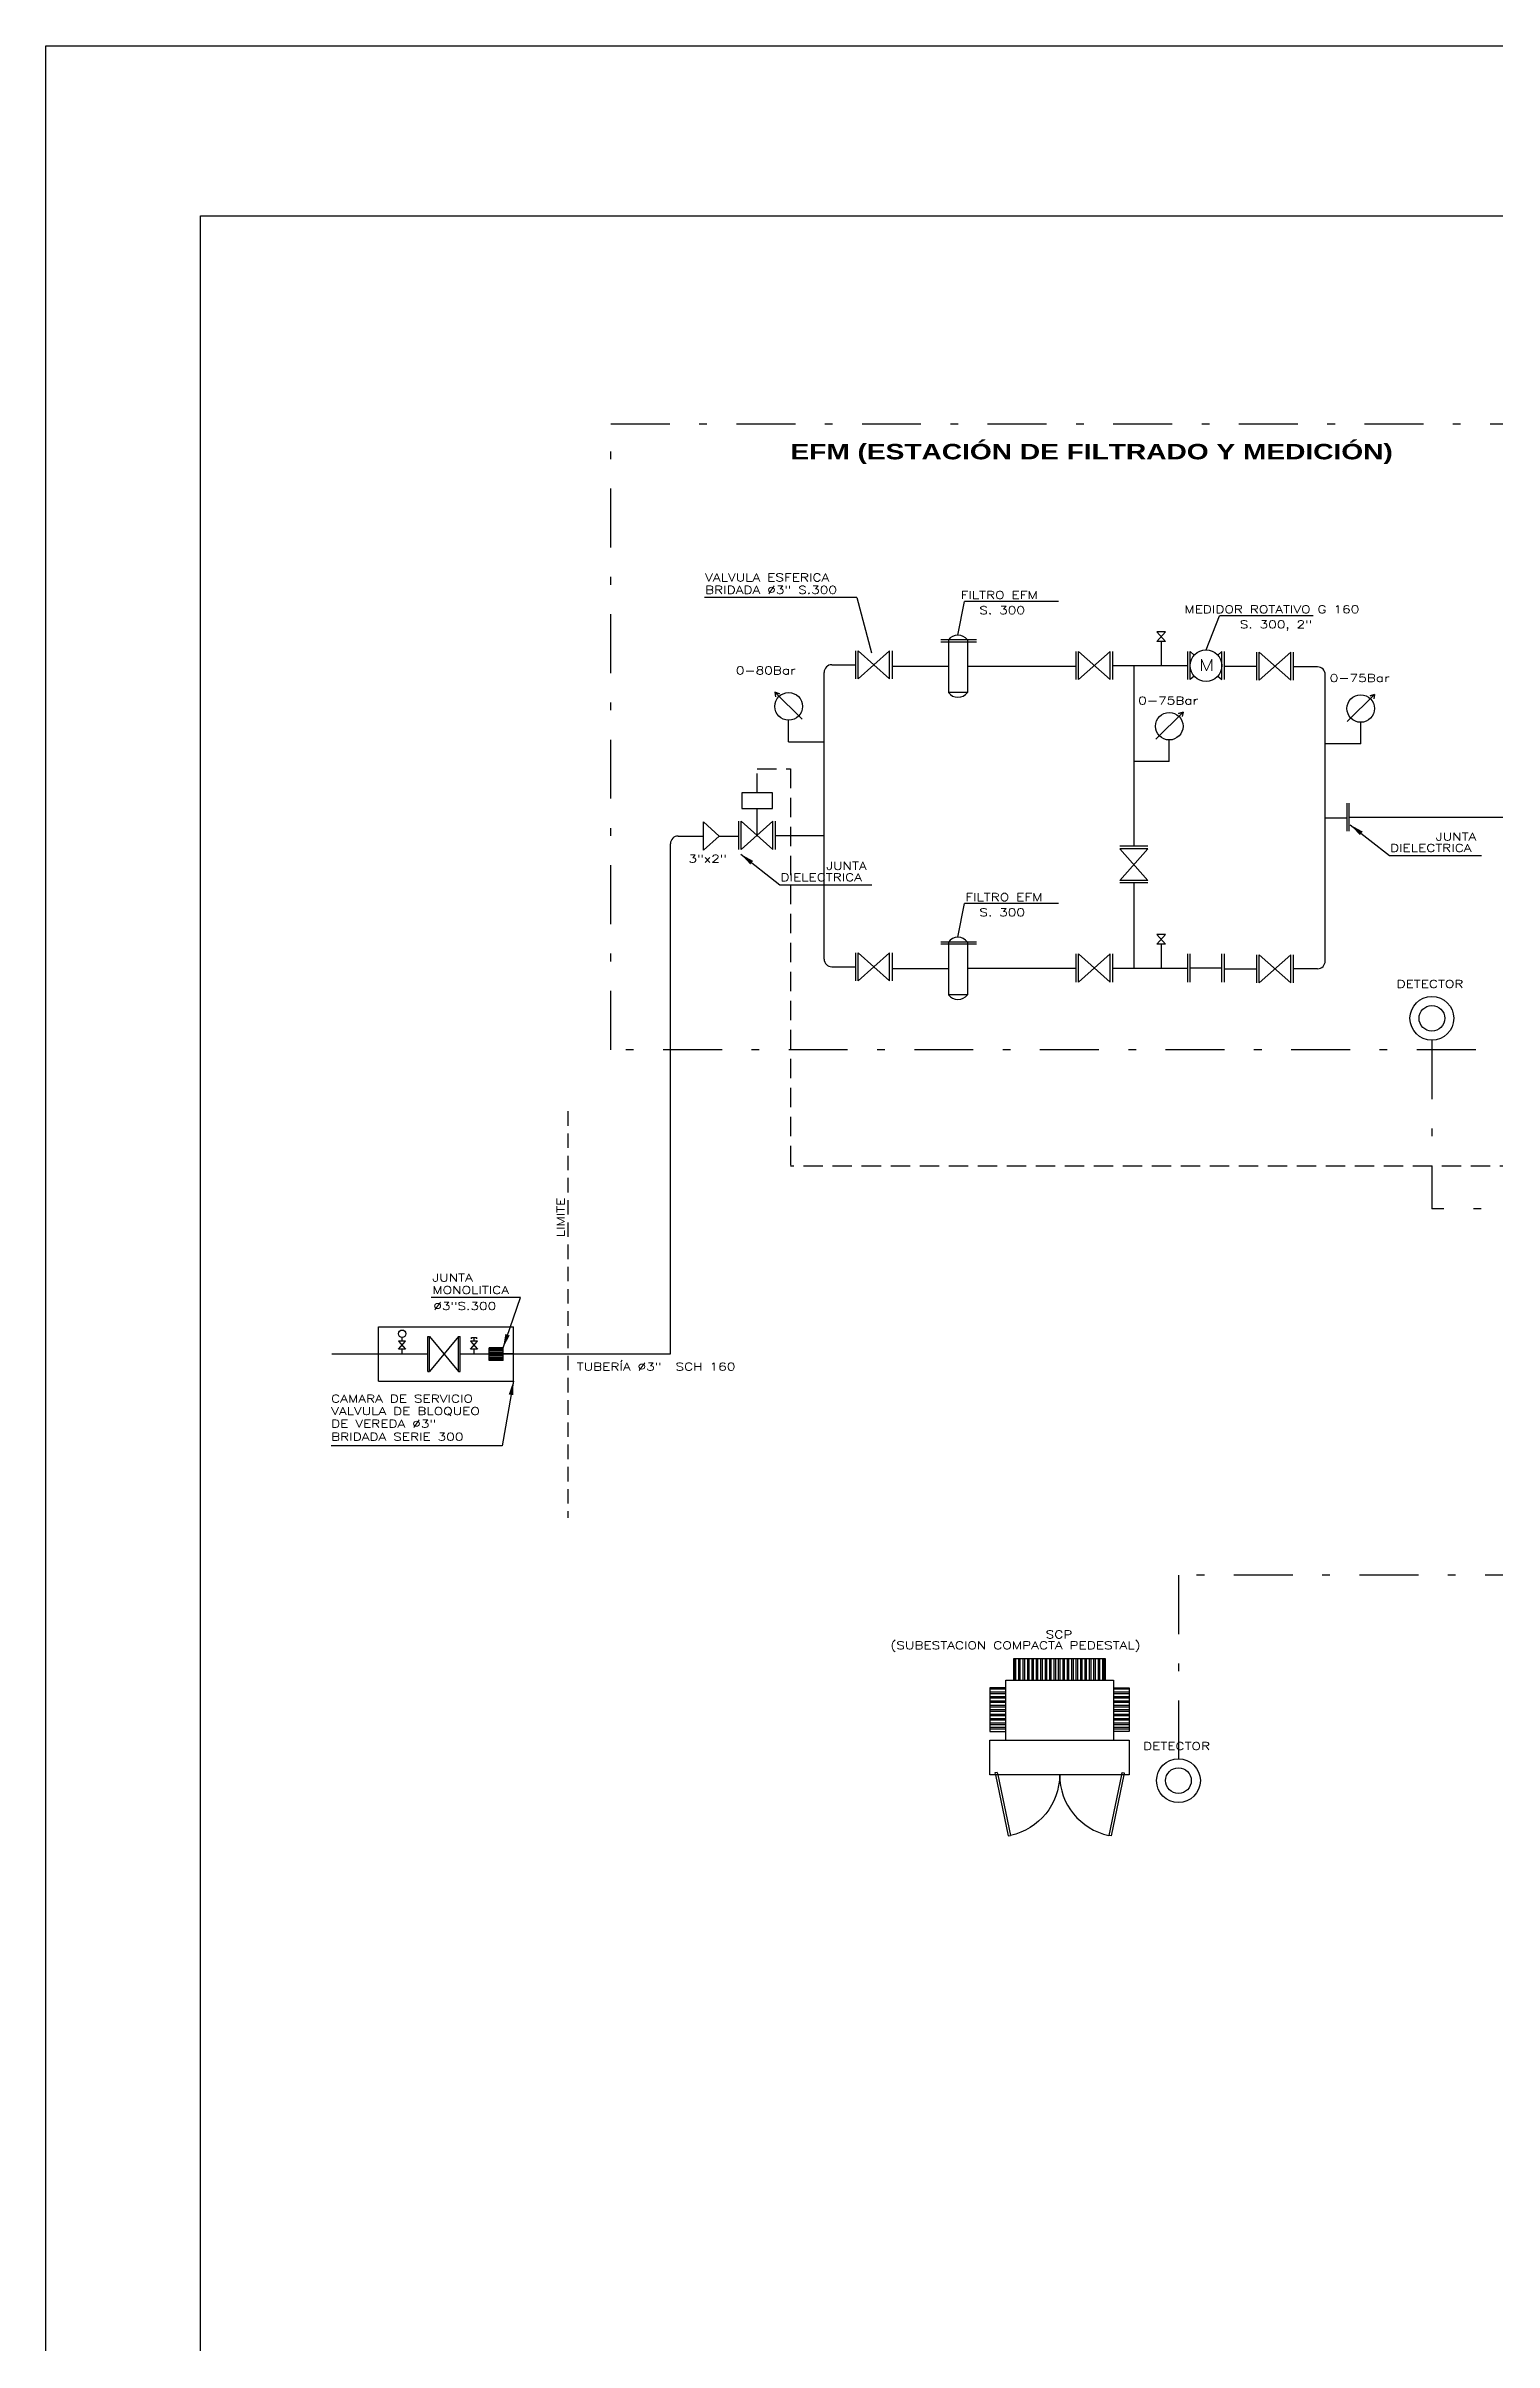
# Model space of a CAD drawing. Extents: x 491.1 to 575.1, y 60.1 to 119.5.
# Drawn here: x 491.14 to 509.86, y 89.79 to 119.49 of the extents above; entities that cross this region are included whole.
import ezdxf

# ---------------------------------------------------------------- set-up
doc = ezdxf.new("R2010")
doc.units = 0
for name, pattern in [('DASHDOTX2', [50.8, 25.4, -12.7, 0, -12.7]), ('HIDDEN', [0.375, 0.25, -0.125]), ('HIDDEN2', [0.1875, 0.125, -0.0625])]:
    doc.linetypes.add(name, pattern=pattern)
doc.layers.get('0').update_dxf_attribs({"linetype": 'CONTINUOUS'})
doc.layers.add('LINEAS', color=1, linetype='CONTINUOUS')
doc.styles.add('TEXTOS-ANOTACIONES', font='romans.shx', dxfattribs={"width": 1.3, "height": 0.1})
doc.styles.add('TEXTOS-GENERALES', font='ARIALBD.TTF', dxfattribs={"width": 1.3, "height": 0.2})
doc.dimstyles.get("Standard").update_dxf_attribs({"dimtxt": 0.18, "dimasz": 0.18, "dimexe": 0.18, "dimexo": 0.0625, "dimgap": 0.09, "dimtad": 0, "dimtih": 1, "dimtoh": 1, "dimdec": 4, "dimzin": 0, "dimdsep": 46, "dimtxsty": 'Standard', "dimcen": 0.09, "dimadec": 0, "dimazin": 0, "dimtfac": 1, "dimtdec": 4, "dimtofl": 0, "dimtmove": 0, "dimatfit": 3, "dimfxl": 0, "dimtolj": 1, "dimtzin": 0, "dimarcsym": 0})

# ---------------------------------------------------------------- blocks, each defined once
blk = doc.blocks.new('WJW')
for p, q in [((32.303, 67.327), (32.309, 67.356)), ((33.092, 67.161), (32.303, 67.327)), ((33.092, 67.191), (32.309, 67.356))]:
    blk.add_line(p, q)
at = {"color": 251}
for p, q in [((33.124, 67.184), (33.1, 67.19)), ((33.118, 67.155), (33.1, 67.159)), ((33.124, 67.184), (33.118, 67.155))]:
    blk.add_line(p, q, dxfattribs=at)
blk.add_arc((33.092, 67.191), 0.8, 90, 168.1186, dxfattribs=at)
blk = doc.blocks.new('MIGUEL')
h = blk.add_hatch()
h.set_pattern_fill('ANSI32', color=251, scale=0.006, angle=45, style=0)
h.paths.add_polyline_path([(27.078, 69.843), (27.078, 69.57), (28.267, 69.57), (28.267, 69.843)])
h = blk.add_hatch()
h.set_pattern_fill('ANSI32', color=251, scale=0.006, angle=135, style=0)
h.paths.add_polyline_path([(26.772, 68.906), (26.977, 68.906), (26.977, 69.469), (26.772, 69.469)])
h = blk.add_hatch()
h.set_pattern_fill('ANSI32', color=251, scale=0.006, angle=135, style=0)
h.paths.add_polyline_path([(28.368, 68.906), (28.572, 68.906), (28.572, 69.469), (28.368, 69.469)])
for points in [[(28.267, 69.57), (28.267, 69.843), (27.078, 69.843), (27.078, 69.57)], [(26.977, 69.469), (26.772, 69.469), (26.772, 68.906), (26.977, 68.906)], [(28.368, 69.469), (28.572, 69.469), (28.572, 68.906), (28.368, 68.906)]]:
    blk.add_lwpolyline(points)
at = {"color": 4}
blk.add_lwpolyline([(26.977, 68.793), (26.977, 69.57), (28.368, 69.57), (28.368, 68.793)], dxfattribs=at)
at = {"color": 2}
blk.add_lwpolyline([(26.772, 68.793), (28.572, 68.793), (28.572, 68.343), (26.772, 68.343)], close=True, dxfattribs=at)
blk = doc.blocks.new('MIGUELO')
for name, p, rotation in [('MIGUEL', (108.913, 39.246), 90), ('WJW', (73.661, 134.91), 180)]:
    blk.add_blockref(name, p, dxfattribs=dict(rotation=rotation))
at = {"xscale": -1}
blk.add_blockref('WJW', (73.661, -1.073), dxfattribs=at)
blk = doc.blocks.new('A$C45EF1C33')
at = {"rotation": 269.9999999999996}
blk.add_blockref('MIGUELO', (-66.018, 41.359), dxfattribs=at)

msp = doc.modelspace()

# ---------------------------------------------------------------- linework, layer by layer
at = {"color": 252}
msp.add_lwpolyline([(575.141, 60.094), (491.141, 60.094), (491.141, 119.494), (575.141, 119.494)], close=True, dxfattribs=at)
at = {"color": 1}
msp.add_lwpolyline([(573.141, 62.294), (493.141, 62.294), (493.141, 117.294), (573.141, 117.294)], close=True, dxfattribs=at)
at = {"layer": 'LINEAS', "color": 3}
for p, q in [((501.624, 112.36), (499.656, 112.36)), ((501.624, 112.36), (501.816, 111.644)), ((502.933, 111.873), (503.018, 112.307)), ((504.232, 112.307), (503.018, 112.307)), ((506.14, 111.683), (506.313, 112.123)), ((507.526, 112.123), (506.313, 112.123)), ((503.171, 111.81), (502.712, 111.81)), ((503.171, 111.783), (502.712, 111.783)), ((503.056, 111.129), (502.81, 111.129)), ((500.744, 110.493), (500.744, 110.773)), ((500.744, 110.493), (501.202, 110.493)), ((505.665, 110.236), (505.665, 110.516)), ((508.14, 110.465), (508.14, 110.745)), ((505.665, 110.236), (505.206, 110.236)), ((508.14, 110.465), (507.682, 110.465)), ((502.933, 107.965), (503.018, 108.399)), ((504.232, 108.399), (503.018, 108.399)), ((503.171, 107.903), (502.712, 107.903)), ((503.171, 107.875), (502.712, 107.875)), ((503.056, 107.221), (502.81, 107.221)), ((495.747, 102.74), (495.747, 102.787)), ((496.077, 102.801), (496.099, 102.801)), ((496.077, 102.347), (496.077, 102.801)), ((496.099, 102.347), (496.099, 102.801)), ((496.474, 102.801), (496.099, 102.347)), ((496.099, 102.801), (496.474, 102.347)), ((496.474, 102.347), (496.474, 102.801)), ((496.474, 102.801), (496.497, 102.801)), ((496.497, 102.347), (496.497, 102.801)), ((496.676, 102.74), (496.676, 102.787)), ((495.747, 102.574), (495.747, 102.637)), ((496.497, 102.574), (497.185, 102.574)), ((496.676, 102.574), (496.676, 102.637)), ((497.051, 102.653), (496.874, 102.653)), ((496.874, 102.498), (496.874, 102.653)), ((497.051, 102.489), (496.874, 102.489)), ((497.051, 102.498), (497.051, 102.653)), ((497.051, 102.489), (497.051, 102.498)), ((496.077, 102.347), (496.099, 102.347)), ((496.474, 102.347), (496.497, 102.347))]:
    msp.add_line(p, q, dxfattribs=at)
at = {"layer": 'LINEAS', "color": 4}
for p, q in [((502.81, 111.81), (502.81, 111.129)), ((503.056, 111.81), (503.056, 111.129)), ((505.506, 111.79), (505.615, 111.913)), ((505.615, 111.913), (505.506, 111.913)), ((505.506, 111.913), (505.615, 111.79)), ((505.615, 111.79), (505.506, 111.79)), ((501.613, 111.308), (501.613, 111.671)), ((501.642, 111.308), (501.642, 111.671)), ((501.642, 111.671), (502.05, 111.308)), ((502.05, 111.671), (501.642, 111.308)), ((502.05, 111.308), (502.05, 111.671)), ((502.086, 111.308), (502.086, 111.671)), ((504.461, 111.297), (504.461, 111.66)), ((504.49, 111.297), (504.49, 111.66)), ((504.899, 111.66), (504.49, 111.297)), ((504.49, 111.66), (504.899, 111.297)), ((504.899, 111.297), (504.899, 111.66)), ((504.935, 111.297), (504.935, 111.66)), ((505.907, 111.297), (505.907, 111.66)), ((505.936, 111.297), (505.936, 111.66)), ((505.936, 111.66), (505.987, 111.614)), ((506.344, 111.66), (506.293, 111.614)), ((506.344, 111.297), (506.344, 111.66)), ((506.381, 111.297), (506.381, 111.66)), ((506.798, 111.288), (506.798, 111.652)), ((506.827, 111.288), (506.827, 111.652)), ((506.827, 111.652), (507.236, 111.288)), ((507.236, 111.652), (506.827, 111.288)), ((507.236, 111.288), (507.236, 111.652)), ((507.272, 111.288), (507.272, 111.652)), ((505.987, 111.343), (505.936, 111.297)), ((506.293, 111.343), (506.344, 111.297)), ((500.336, 109.282), (500.336, 109.628)), ((507.964, 109.336), (507.964, 109.699)), ((507.992, 109.336), (507.992, 109.699)), ((499.642, 109.456), (499.846, 109.274)), ((499.642, 109.456), (499.846, 109.274)), ((499.642, 109.093), (499.642, 109.456)), ((500.102, 109.101), (500.102, 109.464)), ((500.102, 109.101), (500.102, 109.464)), ((500.131, 109.101), (500.131, 109.464)), ((500.131, 109.101), (500.131, 109.464)), ((500.54, 109.464), (500.131, 109.101)), ((500.131, 109.464), (500.54, 109.101)), ((500.131, 109.464), (500.54, 109.101)), ((500.54, 109.464), (500.131, 109.101)), ((500.54, 109.101), (500.54, 109.464)), ((500.54, 109.101), (500.54, 109.464)), ((500.576, 109.101), (500.576, 109.464)), ((500.576, 109.101), (500.576, 109.464)), ((499.846, 109.274), (499.642, 109.093)), ((499.846, 109.274), (499.642, 109.093)), ((505.388, 109.144), (505.025, 109.144)), ((505.025, 109.108), (505.388, 108.699)), ((505.388, 109.108), (505.025, 109.108)), ((505.025, 108.699), (505.388, 109.108)), ((505.388, 108.699), (505.025, 108.699)), ((505.388, 108.67), (505.025, 108.67)), ((502.81, 107.903), (502.81, 107.221)), ((503.056, 107.903), (503.056, 107.221)), ((505.506, 107.877), (505.615, 108)), ((505.615, 108), (505.506, 108)), ((505.506, 108), (505.615, 107.877)), ((505.615, 107.877), (505.506, 107.877)), ((501.613, 107.4), (501.613, 107.764)), ((501.642, 107.4), (501.642, 107.764)), ((501.642, 107.764), (502.05, 107.4)), ((502.05, 107.764), (501.642, 107.4)), ((502.05, 107.4), (502.05, 107.764)), ((502.086, 107.4), (502.086, 107.764)), ((504.461, 107.384), (504.461, 107.748)), ((504.49, 107.384), (504.49, 107.748)), ((504.49, 107.748), (504.899, 107.384)), ((504.899, 107.748), (504.49, 107.384)), ((504.899, 107.384), (504.899, 107.748)), ((504.935, 107.384), (504.935, 107.748)), ((505.907, 107.384), (505.907, 107.748)), ((505.936, 107.384), (505.936, 107.748)), ((506.344, 107.384), (506.344, 107.748)), ((506.381, 107.384), (506.381, 107.748)), ((506.798, 107.376), (506.798, 107.739)), ((506.827, 107.376), (506.827, 107.739)), ((506.827, 107.739), (507.236, 107.376)), ((507.236, 107.739), (506.827, 107.376)), ((507.236, 107.376), (507.236, 107.739)), ((507.272, 107.376), (507.272, 107.739)), ((495.439, 102.925), (497.185, 102.925)), ((495.439, 102.224), (495.439, 102.925)), ((497.185, 102.224), (497.185, 102.925)), ((495.701, 102.74), (495.792, 102.637)), ((495.701, 102.637), (495.792, 102.74)), ((495.792, 102.74), (495.701, 102.74)), ((495.792, 102.637), (495.701, 102.637)), ((496.721, 102.74), (496.63, 102.74)), ((496.63, 102.637), (496.721, 102.74)), ((496.63, 102.74), (496.721, 102.637)), ((496.721, 102.637), (496.63, 102.637)), ((495.439, 102.224), (497.185, 102.224))]:
    msp.add_line(p, q, dxfattribs=at)
at = {"layer": 'LINEAS', "color": 2}
for p, q in [((505.561, 111.79), (505.561, 111.478)), ((501.202, 107.682), (501.202, 111.39)), ((501.302, 111.49), (501.613, 111.49)), ((502.086, 111.47), (502.81, 111.47)), ((503.056, 111.47), (504.461, 111.47)), ((504.935, 111.478), (505.907, 111.478)), ((505.206, 111.478), (505.206, 109.144)), ((506.381, 111.47), (506.798, 111.47)), ((507.582, 111.462), (507.272, 111.462)), ((507.682, 107.658), (507.682, 111.362)), ((507.682, 109.51), (507.964, 109.51)), ((507.992, 109.518), (512.415, 109.518)), ((499.216, 102.574), (499.216, 109.174)), ((499.316, 109.274), (499.642, 109.274)), ((499.846, 109.274), (500.102, 109.274)), ((500.576, 109.282), (501.202, 109.282)), ((505.206, 108.67), (505.206, 107.566)), ((505.561, 107.877), (505.561, 107.566)), ((501.302, 107.582), (501.613, 107.582)), ((502.086, 107.562), (502.81, 107.562)), ((503.056, 107.566), (504.461, 107.566)), ((504.935, 107.566), (505.907, 107.566)), ((506.344, 107.566), (505.936, 107.566)), ((506.381, 107.558), (506.798, 107.558)), ((507.582, 107.558), (507.272, 107.558)), ((494.839, 102.574), (496.077, 102.574)), ((497.185, 102.574), (496.874, 102.574)), ((497.051, 102.574), (499.216, 102.574))]:
    msp.add_line(p, q, dxfattribs=at)
at = {"layer": 'LINEAS', "color": 5, "linetype": 'HIDDEN'}
for p, q in [((500.336, 110.142), (500.769, 110.142)), ((500.336, 109.831), (500.336, 110.142)), ((500.769, 110.142), (500.769, 105.005)), ((517.688, 105.005), (500.769, 105.005))]:
    msp.add_line(p, q, dxfattribs=at)
at = {"layer": 'LINEAS', "color": 4, "linetype": 'DASHDOTX2', "ltscale": 0.03}
for p in [(509.06, 106.633), (518.961, 104.453)]:
    msp.add_line(p, (509.06, 104.453), dxfattribs=at)
at = {"layer": 'LINEAS', "color": 8, "linetype": 'HIDDEN2', "ltscale": 1.5}
msp.add_line((497.891, 105.714), (497.891, 100.455), dxfattribs=at)
at = {"layer": 'LINEAS', "color": 8}
for p, q in [((497.051, 102.644), (496.874, 102.644)), ((497.051, 102.627), (496.874, 102.627)), ((497.051, 102.609), (496.874, 102.609)), ((497.051, 102.59), (496.874, 102.59)), ((497.051, 102.572), (496.874, 102.572)), ((497.051, 102.554), (496.874, 102.554)), ((497.051, 102.535), (496.874, 102.535)), ((497.051, 102.517), (496.874, 102.517)), ((497.051, 102.498), (496.874, 102.498)), ((496.874, 102.489), (496.874, 102.498))]:
    msp.add_line(p, q, dxfattribs=at)
at = {"layer": 'LINEAS', "color": 2, "linetype": 'DASHDOTX2', "ltscale": 0.03}
msp.add_lwpolyline([(498.445, 114.605), (511.251, 114.605), (511.251, 106.51), (498.445, 106.51)], close=True, dxfattribs=at)
at = {"layer": 'LINEAS', "color": 3}
for points in [[(500.918, 110.784), (500.564, 111.133), (500.624, 111.115), (500.564, 111.133), (500.576, 111.075)], [(507.966, 110.756), (508.32, 111.105), (508.261, 111.087), (508.32, 111.105), (508.308, 111.047)], [(505.49, 110.527), (505.844, 110.876), (505.785, 110.858), (505.844, 110.876), (505.832, 110.818)], [(496.645, 102.77), (496.645, 102.787), (496.707, 102.787), (496.707, 102.77)]]:
    msp.add_lwpolyline(points, dxfattribs=at)
at = {"layer": 'LINEAS', "color": 4}
msp.add_lwpolyline([(500.137, 109.628), (500.534, 109.628), (500.534, 109.831), (500.137, 109.831)], close=True, dxfattribs=at)
at = {"layer": 'LINEAS', "color": 4, "linetype": 'DASHDOTX2', "ltscale": 0.03}
msp.add_lwpolyline([(512.134, 99.714), (505.784, 99.714), (505.784, 97.339)], dxfattribs=at)
at = {"layer": 'LINEAS', "color": 4}
msp.add_circle((506.14, 111.478), 0.204, dxfattribs=at)
at = {"layer": 'LINEAS', "color": 3}
for centre, radius in [((500.744, 110.951), 0.178), ((508.14, 110.923), 0.178), ((505.665, 110.694), 0.178), ((509.06, 106.916), 0.283), ((509.06, 106.916), 0.166), ((495.747, 102.836), 0.0484), ((505.784, 97.056), 0.283), ((505.784, 97.056), 0.166)]:
    msp.add_circle(centre, radius, dxfattribs=at)
at = {"layer": 'LINEAS', "color": 4}
for centre, radius, start, end in [((502.933, 111.72), 0.153, 36.2726, 143.7274), ((502.933, 111.225), 0.156, 217.8958, 322.1042), ((502.933, 107.812), 0.153, 36.2726, 143.7274), ((502.933, 107.317), 0.156, 217.8958, 322.1042)]:
    msp.add_arc(centre, radius, start, end, dxfattribs=at)
at = {"layer": 'LINEAS', "color": 2}
for centre, start, end in [((501.302, 111.39), 90, 180), ((507.582, 111.362), 0, 90), ((499.316, 109.174), 90, 180), ((501.302, 107.682), 180, 270), ((507.582, 107.658), 270, 360)]:
    msp.add_arc(centre, 0.1, start, end, dxfattribs=at)

# ---------------------------------------------------------------- block references
at = {"layer": 'LINEAS', "color": 3}
msp.add_blockref('A$C45EF1C33', (503.347, 96.34), dxfattribs=at)

# ---------------------------------------------------------------- texts
at = {"layer": 'LINEAS', "color": 2, "style": 'TEXTOS-GENERALES', "width": 1.3}
msp.add_text('EFM (ESTACIÓN DE FILTRADO Y MEDICIÓN)', height=0.2, dxfattribs=at).set_placement((500.767, 114.146))
at = {"layer": 'LINEAS', "color": 4, "style": 'TEXTOS-ANOTACIONES', "width": 1.3}
for s, p in [('VALVULA ESFERICA', (499.664, 112.568)), ('BRIDADA %%C3" S.300', (499.664, 112.408)), ('JUNTA', (509.111, 109.217)), ('DIELECTRICA', (508.52, 109.07)), ('DIELECTRICA', (500.639, 108.691)), ('JUNTA', (501.229, 108.838)), ('DETECTOR', (508.604, 107.311)), ('JUNTA', (496.137, 103.513)), ('MONOLITICA', (496.137, 103.352)), ('%%C3"S.300', (496.15, 103.145)), ('TUBERÍA %%C3"  SCH 160', (498.005, 102.361)), ('VALVULA DE BLOQUEO', (494.829, 101.785)), ('CAMARA DE SERVICIO', (494.829, 101.946)), ('DE VEREDA %%C3"', (494.829, 101.622)), ('BRIDADA SERIE 300', (494.829, 101.453)), ('SCP', (504.067, 98.896)), ('(SUBESTACION COMPACTA PEDESTAL)', (502.058, 98.756)), ('DETECTOR', (505.328, 97.452))]:
    msp.add_text(s, height=0.1, dxfattribs=at).set_placement(p)
at = {"layer": 'LINEAS', "color": 3, "style": 'TEXTOS-ANOTACIONES', "width": 1.3}
for s, height, p in [('FILTRO EFM', 0.1, (502.968, 112.341)), ('S. 300', 0.1, (503.209, 112.145)), ('MEDIDOR ROTATIVO G 160', 0.1, (505.86, 112.157)), ('S. 300, 2"', 0.1, (506.576, 111.961)), ('0-80Bar', 0.1, (500.061, 111.365)), ('M', 0.15, (506.047, 111.412)), ('0-75Bar', 0.1, (507.739, 111.267)), ('0-75Bar', 0.1, (505.264, 110.976)), ('3"x2"', 0.1, (499.448, 108.93)), ('FILTRO EFM', 0.1, (503.028, 108.433)), ('S. 300', 0.1, (503.209, 108.237))]:
    msp.add_text(s, height=height, dxfattribs=at).set_placement(p)
msp.add_text('LIMITE', height=0.1, rotation=90, dxfattribs=at).set_placement((497.845, 104.083))

# ---------------------------------------------------------------- leaders
at = {"layer": 'LINEAS', "color": 3}
for points in [[(508.006, 109.419), (508.511, 109.023), (509.702, 109.023)], [(500.125, 109.04), (500.629, 108.644), (501.82, 108.644)], [(497.051, 102.653), (497.275, 103.306), (496.124, 103.306)], [(497.185, 102.224), (497.04, 101.388), (494.828, 101.388)]]:
    msp.add_leader(points, dimstyle='Standard', override={"dimgap": 0.09, "dimtad": 0, "dimclrd": 3}, dxfattribs=at)

doc.saveas('drawing.dxf')
